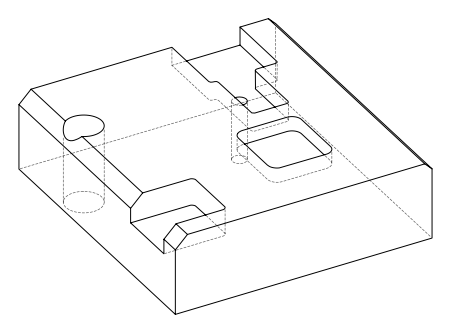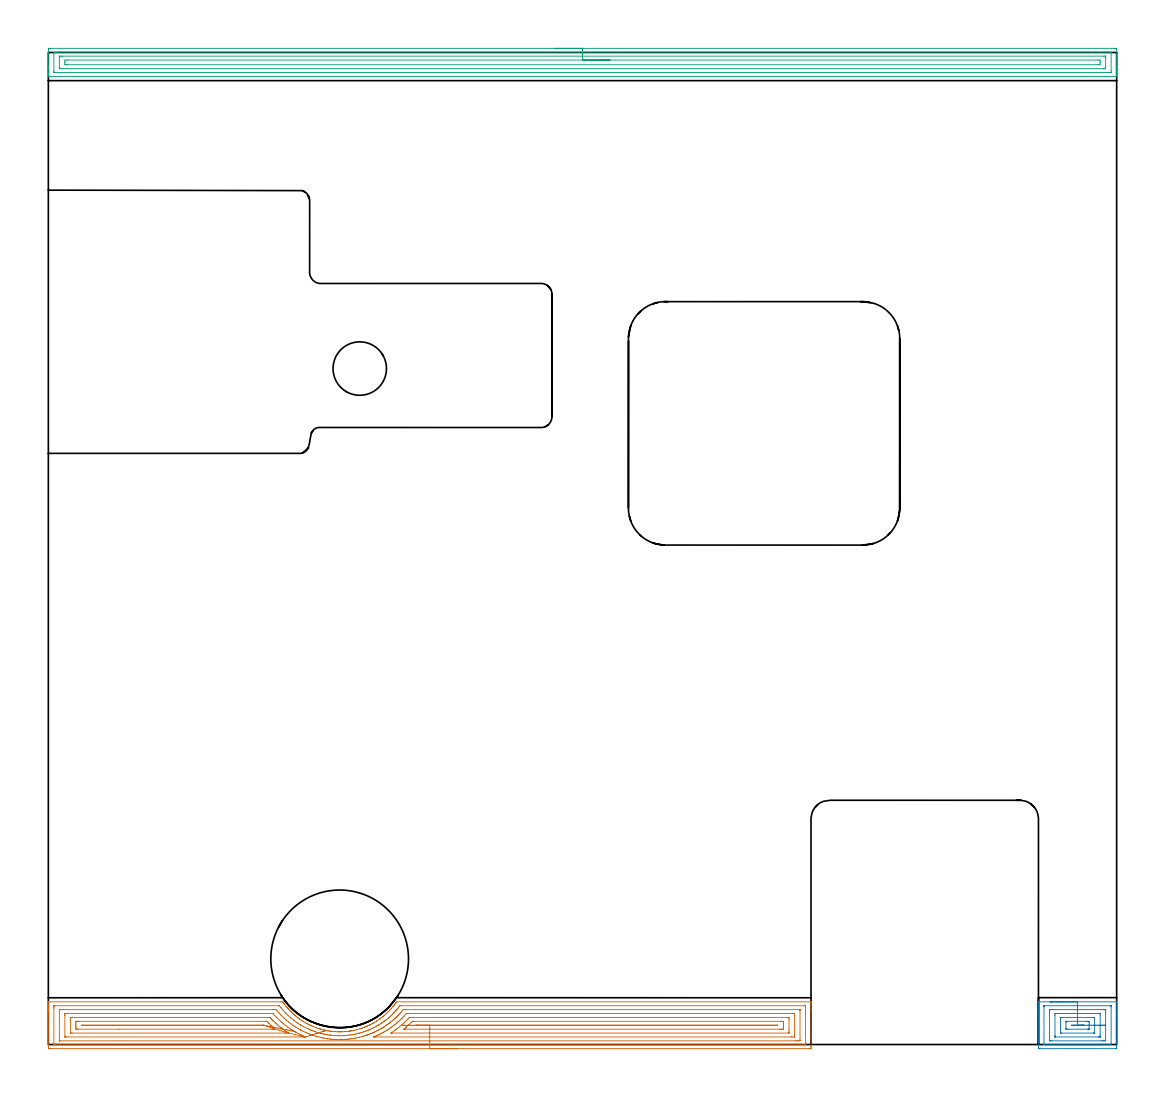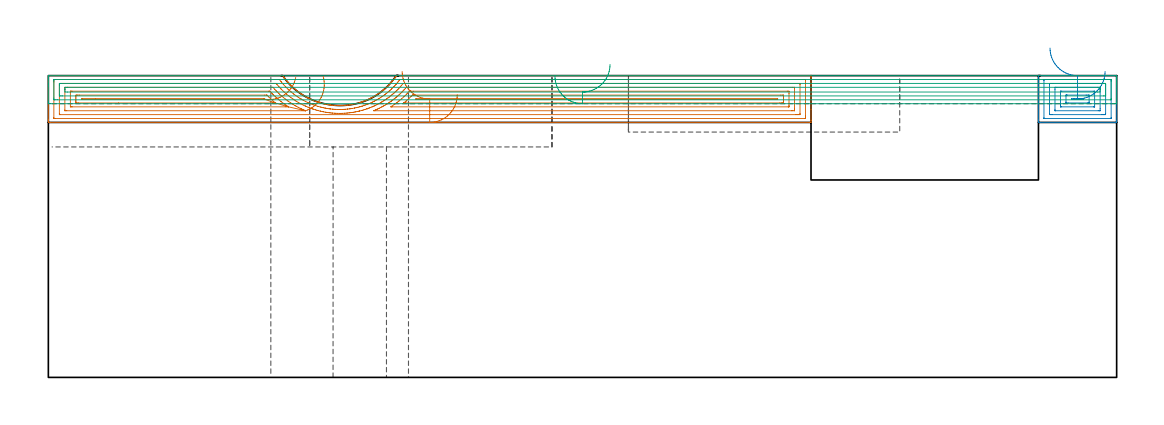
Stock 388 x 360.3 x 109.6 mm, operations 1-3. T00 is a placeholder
(PLAN: 11 operations, 8 tool changes, 197.2 min)
(1 AREA_MILL | FG_CHAMFER_SURFACE | UGT0205_001 | 14.81 min | 41095 mm3)
(2 AREA_MILL_1 | FG_CHAMFER_SURFACE_1 | UGT0205_001 | 1.76 min | 5181 mm3)
(3 AREA_MILL_2 | FG_CHAMFER_SURFACE_2 | UGT0205_001 | 12.64 min | 20188 mm3)
(4 MILL_OPEN_POCKET | POCKET_OPEN | NXT0201_008 | Follow Part, ap 1.5, ae 75% | 149.52 min | 354146 mm3)
(5 MILL_RECTANGULAR_POCKET | POCKET_RECTANGULAR_STRAIGHT | UGT0201_109 | Follow Part, ap 6.35, ae 75% | 3.8 min | 175286 mm3)
(6 MILL_RECTANGULAR_POCKET_1 | POCKET_RECTANGULAR_STRAIGHT_1 | UGT0201_021 | Follow Part, ap 12.5, ae 75% | 2.28 min | 206992 mm3)
(7 MILL_SLOT | SLOT_PARTIAL_RECTANGULAR | NXT0201_011 | Follow Part, ap 3, ae 75% | 11.12 min | 67782 mm3)
(8 INDEXABLE_INSERT_DRILL_THROUGH_HOLE_FROM_SOLID | STEP1HOLE | NXT0302_038 | 0.46 min | 213762 mm3)
(9 SPOT_DRILL | STEP1HOLE_1 | NXT0321_9005460120000 | 0.05 min | 162 mm3)
(10 DRILL_THROUGH_HOLE_INTO_CENTER | STEP1HOLE_1 | NXT0301_065 | 0.36 min | 5675 mm3)
(11 DRILL_TO_ENLARGE_THROUGH_HOLE | STEP1HOLE_1 | UGT0301_261 | 0.38 min | 18868 mm3)
(TOOL UGT0205_001 | Chamfer Mill 20 x 3 x 45 deg. | D20 FL50 Z2)
(TOOL NXT0201_008 | ENDMILL 6mm [2P460-0600-NA 1630] | D6 FL26 Z6)
(TOOL UGT0201_109 | End Mill 25.4 mm | D25.4 FL25 Z2)
(TOOL UGT0201_021 | End Mill 50 mm R6 | D50 R6 FL50 Z4)
(TOOL NXT0201_011 | ENDMILL 12mm [2P460-1200-NA 1630] | D12 FL38 Z6)
(TOOL NXT0302_038 | Index. Insert Drill 50mm [880-D5000L50-04] | D50 PA176 FL200 Z2)
(TOOL NXT0321_9005460120000 | NC Spot Drill, 142deg, 12mm, Carbide, Uncoated | D12 PA142 FL30 Z2)
(TOOL NXT0301_065 | Carbide Drill 9.4mm [860.1-0940-075A1-MM 2214] | D9.4 PA140 FL98 Z2)
(TOOL UGT0301_261 | Twist Drill 19.4 mm | D19.4 PA118 FL140 Z2)
(OP 1 AREA_MILL)
G17 G21 G94 G90
T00 M6
G54
G17 G0 G90 X148.5 Y-1.5 S1061 M3
G43 Z119.6 H0
Z102.6
G94 G1 X148.462 Z101.728 F250.
X148.348 Z100.863
X148.159 Z100.012
X147.897 Z99.18
X147.563 Z98.374
X147.16 Z97.6
X146.692 Z96.864
X146.16 Z96.172
X145.571 Z95.529
X144.928 Z94.94
X144.236 Z94.408
X143.5 Z93.94
X142.726 Z93.537
X141.92 Z93.203
X141.088 Z92.941
X140.236 Z92.752
X139.372 Z92.638
X138.5 Z92.6
X0.606
X0.087 Y-1.494 Z92.603
X0.008 Y-1.492 Z92.606
X0.004 Y-0.978 Z93.119
X0. Y-0.376 Z93.721
Y11.717 Z105.812
Y12.319 Z106.413
Y12.887 Z106.984
Y13.205 Z107.301
Y13.774 Z107.87
Y14.092 Z108.187
Y15.126 Z109.225
X0.007 Y15.473 Z109.564
X0.01 Y15.497 Z109.588
X0.16 Y15.5 Z109.6
X84.503
X85.157 Y15.498 Z109.587
X85.202 Y15.434 Z109.532
X85.211 Y15.421 Z109.52
X85.431 Y15.108 Z109.207
X85.527 Y14.978 Z109.074
X85.683 Y14.764 Z108.864
X85.693 Y14.75 Z108.85
X85.748 Y14.675 Z108.774
X85.856 Y14.535 Z108.632
X86.07 Y14.254 Z108.354
X86.323 Y13.931 Z108.029
X86.435 Y13.793 Z107.892
X86.557 Y13.649 Z107.748
X86.698 Y13.48 Z107.58
X86.808 Y13.35 Z107.449
X86.883 Y13.264 Z107.362
X86.934 Y13.205 Z107.302
X87.024 Y13.1 Z107.2
X87.188 Y12.911 Z107.01
X87.329 Y12.762 Z106.858
X87.677 Y12.392 Z106.492
X87.847 Y12.212 Z106.311
X88.02 Y12.029 Z106.128
X88.073 Y11.975 Z106.073
X88.106 Y11.94 Z106.038
X88.519 Y11.541 Z105.639
X88.998 Y11.091 Z105.191
X89.285 Y10.841 Z104.937
X89.412 Y10.73 Z104.827
X89.653 Y10.522 Z104.622
X89.89 Y10.32 Z104.419
X90.368 Y9.938 Z104.036
X90.581 Y9.771 Z103.871
X90.782 Y9.616 Z103.715
X91.099 Y9.383 Z103.481
X91.197 Y9.313 Z103.412
X91.385 Y9.178 Z103.276
X91.545 Y9.068 Z103.166
X91.674 Y8.979 Z103.076
X91.986 Y8.773 Z102.87
X92.395 Y8.501 Z102.599
X92.566 Y8.394 Z102.492
X93.458 Y7.865 Z101.965
X93.874 Y7.633 Z101.73
X93.899 Y7.619 Z101.716
X94.35 Y7.382 Z101.48
X94.525 Y7.295 Z101.395
X94.595 Y7.261 Z101.361
X94.767 Y7.179 Z101.275
X94.957 Y7.085 Z101.184
X95.131 Y7. Z101.098
X95.242 Y6.946 Z101.044
X95.694 Y6.737 Z100.834
X96.134 Y6.55 Z100.649
X97.026 Y6.202 Z100.298
X97.166 Y6.15 Z100.248
X97.268 Y6.114 Z100.211
X97.918 Y5.881 Z99.975
X97.99 Y5.855 Z99.952
X98.103 Y5.818 Z99.918
X98.124 Y5.811 Z99.911
X98.337 Y5.747 Z99.84
X98.399 Y5.727 Z99.821
X98.59 Y5.67 Z99.764
X98.783 Y5.613 Z99.707
X98.809 Y5.605 Z99.699
X99.716 Y5.362 Z99.461
X100.122 Y5.269 Z99.365
X100.3 Y5.227 Z99.325
X100.454 Y5.191 Z99.289
X100.568 Y5.165 Z99.262
X100.593 Y5.159 Z99.256
X101.513 Y4.973 Z99.07
X101.945 Y4.903 Z99.002
X102.353 Y4.845 Z98.942
X102.377 Y4.842 Z98.939
X102.627 Y4.812 Z98.911
X102.986 Y4.771 Z98.869
X103.269 Y4.74 Z98.834
X104.161 Y4.665 Z98.76
X105.053 Y4.616 Z98.714
X105.093 Y4.615 Z98.713
X105.499 Y4.607 Z98.702
X105.716 Z98.699
X105.923 Y4.606
X105.945
X106.391 Y4.611 Z98.708
X106.837 Y4.629 Z98.723
X107.729 Y4.686 Z98.78
X108.034 Y4.713 Z98.811
X108.601 Y4.768 Z98.863
X108.621 Y4.77 Z98.865
X108.809 Y4.793 Z98.891
X109.493 Y4.884 Z98.977
X109.513 Y4.886 Z98.98
X109.628 Y4.902 Z99.
X109.825 Y4.932 Z99.031
X110.086 Y4.972 Z99.071
X110.386 Y5.031 Z99.126
X110.405 Y5.034 Z99.13
X111.296 Y5.222 Z99.32
X112.02 Y5.399 Z99.497
X112.188 Y5.44 Z99.538
X113.108 Y5.7 Z99.798
X113.609 Y5.854 Z99.953
X113.916 Y5.959 Z100.058
X113.972 Y5.978 Z100.078
X114.864 Y6.313 Z100.408
X115.016 Y6.372 Z100.471
X115.107 Y6.409 Z100.508
X115.295 Y6.487 Z100.582
X115.592 Y6.606 Z100.704
X115.756 Y6.673 Z100.77
X115.906 Y6.737 Z100.835
X116.469 Y7. Z101.099
X116.633 Y7.078 Z101.174
X116.648 Y7.085 Z101.181
X117.111 Y7.316 Z101.416
X117.54 Y7.533 Z101.631
X117.702 Y7.619 Z101.716
X117.972 Y7.774 Z101.868
X118.174 Y7.886 Z101.985
X118.321 Y7.97 Z102.07
X118.432 Y8.033 Z102.132
X119.205 Y8.501 Z102.599
X119.324 Y8.578 Z102.676
X120.216 Y9.179 Z103.278
X120.371 Y9.29 Z103.39
X120.499 Y9.382 Z103.482
X120.88 Y9.669 Z103.769
X121.096 Y9.834 Z103.929
X121.108 Y9.843 Z103.938
X121.51 Y10.161 Z104.26
X121.621 Y10.25 Z104.347
X121.641 Y10.266 Z104.363
X121.999 Y10.563 Z104.662
X122.661 Y11.147 Z105.246
X122.891 Y11.359 Z105.457
X123.178 Y11.639 Z105.737
X123.578 Y12.029 Z106.127
X123.783 Y12.238 Z106.337
X124.071 Y12.547 Z106.647
X124.269 Y12.762 Z106.858
X124.369 Y12.868 Z106.966
X124.409 Y12.911 Z107.01
X124.675 Y13.212 Z107.312
X125.161 Y13.794 Z107.892
X125.294 Y13.961 Z108.058
X125.399 Y14.092 Z108.188
X125.559 Y14.289 Z108.389
X125.567 Y14.3 Z108.399
X125.852 Y14.675 Z108.775
X126.154 Y15.09 Z109.189
X126.242 Y15.214 Z109.313
X126.388 Y15.421 Z109.519
X126.443 Y15.497 Z109.597
X126.446 Y15.498 Z109.598
X126.451 Y15.5 Z109.6
X276.84
X276.99 Y15.497 Z109.588
X276.993 Y15.473 Z109.564
X277. Y15.126 Z109.225
Y14.728 Z108.827
Y14.092 Z108.187
Y12.887 Z106.984
Y12.319 Z106.413
Y3.153 Z97.25
Y-0.694 Z93.403
X276.997 Y-0.978 Z93.119
X276.992 Y-1.492 Z92.606
X276.913 Y-1.494 Z92.603
X276.394 Y-1.5 Z92.6
X138.5
Y-0.086 Z94.014
X2.391
X2.169 Y-0.084 Z94.016
X2.061 Y-0.081 Z94.019
X2.016 Y-0.079 Z94.021
X2.01 Y-0.047 Z94.053
X2.006 Y0.051 Z94.151
X2.001 Y0.296 Z94.396
X2. Y13.205 Z107.305
X2.002 Y13.592 Z107.692
X2.01 Y13.982 Z108.082
X2.013 Y14.079 Z108.179
X2.06 Y14.081 Z108.181
X2.17 Y14.084 Z108.184
X2.391 Y14.086 Z108.186
X83.61
X83.838 Y14.083 Z108.183
X83.892 Y14.081 Z108.181
X83.915 Y14.079 Z108.179
X84.503 Y13.336 Z107.436
X84.61 Y13.205 Z107.305
X85.111 Y12.601 Z106.701
X85.356 Y12.319 Z106.419
X85.395 Y12.274 Z106.374
X86.182 Y11.432 Z105.532
X86.288 Y11.321 Z105.421
X87.08 Y10.546 Z104.646
X87.18 Y10.451 Z104.551
X88.073 Y9.654 Z103.754
X88.114 Y9.618 Z103.718
X88.965 Y8.932 Z103.032
X89.172 Y8.773 Z102.873
X89.858 Y8.268 Z102.368
X90.408 Y7.886 Z101.986
X90.75 Y7.659 Z101.759
X91.404 Y7.238 Z101.338
X91.643 Y7.095 Z101.195
X91.68 Y7.073 Z101.173
X91.807 Y7. Z101.1
X92.535 Y6.586 Z100.686
X93.428 Y6.113 Z100.213
X94.32 Y5.689 Z99.789
X95.098 Y5.341 Z99.441
X95.213 Y5.294 Z99.394
X95.241 Y5.283 Z99.383
X95.383 Y5.227 Z99.327
X96.106 Y4.952 Z99.052
X96.551 Y4.785 Z98.885
X96.998 Y4.626 Z98.726
X97.121 Y4.585 Z98.685
X97.89 Y4.341 Z98.441
X98.783 Y4.103 Z98.203
X99.107 Y4.018 Z98.118
X99.676 Y3.885 Z97.985
X99.871 Y3.841 Z97.941
X100.434 Y3.72 Z97.82
X100.568 Y3.693 Z97.793
X100.678 Y3.672 Z97.772
X101.017 Y3.609 Z97.709
X101.418 Y3.538 Z97.638
X101.461 Y3.531 Z97.631
X101.986 Y3.454 Z97.554
X102.353 Y3.411 Z97.511
X102.402 Y3.405 Z97.505
X103.246 Y3.319 Z97.419
X103.396 Y3.305 Z97.405
X104.138 Y3.251 Z97.351
X104.356 Y3.237 Z97.337
X105.031 Y3.208 Z97.308
X105.286 Y3.2 Z97.3
X105.923 Y3.195 Z97.295
X106.181 Y3.198 Z97.298
X106.816 Y3.215 Z97.315
X107.047 Y3.225 Z97.325
X107.708 Y3.265 Z97.365
X107.886 Y3.278 Z97.378
X108.601 Y3.341 Z97.441
X108.704 Y3.352 Z97.452
X109.493 Y3.443 Z97.543
X109.579 Y3.454 Z97.554
X110.283 Y3.556 Z97.656
X110.386 Y3.572 Z97.672
X110.451 Y3.583 Z97.683
X111.146 Y3.716 Z97.816
X111.278 Y3.743 Z97.843
X111.771 Y3.852 Z97.952
X112.171 Y3.944 Z98.044
X112.492 Y4.022 Z98.122
X113.063 Y4.167 Z98.267
X113.201 Y4.204 Z98.304
X113.691 Y4.341 Z98.441
X113.922 Y4.408 Z98.508
X113.956 Y4.418 Z98.518
X114.568 Y4.619 Z98.719
X114.848 Y4.714 Z98.814
X115.227 Y4.851 Z98.951
X115.741 Y5.041 Z99.141
X115.876 Y5.093 Z99.193
X116.213 Y5.227 Z99.327
X116.562 Y5.369 Z99.469
X116.633 Y5.398 Z99.498
X116.934 Y5.526 Z99.626
X117.526 Y5.801 Z99.901
X117.738 Y5.903 Z100.003
X118.169 Y6.114 Z100.214
X118.368 Y6.213 Z100.313
X118.418 Y6.239 Z100.339
X118.918 Y6.504 Z100.604
X119.311 Y6.721 Z100.821
X119.49 Y6.822 Z100.922
X119.796 Y7. Z101.1
X120.05 Y7.152 Z101.252
X120.203 Y7.246 Z101.346
X120.598 Y7.494 Z101.594
X121.096 Y7.819 Z101.919
X121.137 Y7.846 Z101.946
X121.196 Y7.886 Z101.986
X121.662 Y8.211 Z102.311
X121.988 Y8.442 Z102.542
X122.179 Y8.584 Z102.684
X122.43 Y8.773 Z102.873
X122.683 Y8.969 Z103.069
X122.881 Y9.125 Z103.225
X123.177 Y9.366 Z103.466
X123.533 Y9.659 Z103.759
X123.662 Y9.77 Z103.87
X123.774 Y9.868 Z103.968
X124.132 Y10.19 Z104.29
X124.524 Y10.546 Z104.646
X124.597 Y10.614 Z104.714
X124.666 Y10.68 Z104.78
X125.045 Y11.056 Z105.156
X125.423 Y11.432 Z105.532
X125.49 Y11.501 Z105.601
X125.559 Y11.573 Z105.673
X125.917 Y11.963 Z106.063
X126.241 Y12.319 Z106.419
X126.339 Y12.43 Z106.53
X126.451 Y12.559 Z106.659
X126.745 Y12.913 Z107.013
X126.985 Y13.205 Z107.305
X127.145 Y13.403 Z107.503
X127.344 Y13.652 Z107.752
X127.538 Y13.899 Z107.999
X127.631 Y14.014 Z108.114
X127.688 Y14.079 Z108.179
X127.793 Y14.08 Z108.18
X128.236 Y14.086 Z108.186
X274.609
X274.831 Y14.083 Z108.183
X274.939 Y14.081 Z108.181
X274.984 Y14.079 Z108.179
X274.99 Y14.047 Z108.147
X274.994 Y13.949 Z108.049
X274.999 Y13.704 Z107.804
X275. Y0.795 Z94.895
X274.998 Y0.408 Z94.508
X274.99 Y0.018 Z94.118
X274.987 Y-0.079 Z94.021
X274.941 Y-0.081 Z94.019
X274.83 Y-0.084 Z94.016
X274.609 Y-0.086 Z94.014
X138.5
Y1.328 Z95.428
X4.176 Y1.329 Z95.429
X4.058 Y1.33 Z95.43
X4.017 Y1.332 Z95.432
X4.012 Y1.334 Z95.434
X4.008 Y1.347 Z95.447
X4.003 Y1.389 Z95.489
X4.001 Y1.506 Z95.606
X4. Y1.681 Z95.781
X4.001 Y12.319 Z106.419
X4.003 Y12.491 Z106.591
X4.01 Y12.662 Z106.762
X4.176 Y12.665 Z106.765
X4.715 Y12.67 Z106.77
X5.069 Y12.671 Z106.771
X5.606
X81.47
X81.825
X82.366 Y12.668 Z106.768
X82.718 Y12.664 Z106.764
X83.017 Y12.319 Z106.419
X83.61 Y11.631 Z105.731
X83.79 Y11.432 Z105.532
X84.503 Y10.663 Z104.763
X84.618 Y10.546 Z104.646
X85.395 Y9.778 Z103.878
X85.523 Y9.659 Z103.759
X86.288 Y8.973 Z103.073
X86.521 Y8.773 Z102.873
X87.18 Y8.23 Z102.33
X87.612 Y7.886 Z101.986
X88.073 Y7.542 Z101.642
X88.823 Y7. Z101.1
X88.965 Y6.901 Z101.001
X89.277 Y6.691 Z100.791
X89.858 Y6.323 Z100.423
X90.198 Y6.114 Z100.214
X90.75 Y5.791 Z99.891
X91.517 Y5.352 Z99.452
X91.643 Y5.286 Z99.386
X91.758 Y5.227 Z99.327
X92.535 Y4.839 Z98.939
X93.303 Y4.465 Z98.565
X93.428 Y4.409 Z98.509
X93.586 Y4.341 Z98.441
X94.32 Y4.034 Z98.134
X94.839 Y3.825 Z97.925
X95.213 Y3.685 Z97.785
X95.837 Y3.454 Z97.554
X96.106 Y3.359 Z97.459
X96.252 Y3.309 Z97.409
X96.998 Y3.081 Z97.181
X97.528 Y2.928 Z97.028
X97.891 Y2.831 Z96.931
X98.738 Y2.612 Z96.712
X98.783 Y2.601 Z96.701
X98.928 Y2.568 Z96.668
X99.676 Y2.406 Z96.506
X99.882 Y2.362 Z96.462
X100.568 Y2.231 Z96.331
X100.975 Y2.164 Z96.264
X101.461 Y2.093 Z96.193
X102.01 Y2.022 Z96.122
X102.353 Y1.983 Z96.083
X103.01 Y1.915 Z96.015
X103.246 Y1.895 Z95.995
X103.979 Y1.839 Z95.939
X104.138 Y1.83 Z95.93
X104.919 Y1.792 Z95.892
X105.031 Y1.789 Z95.889
X105.827 Y1.777 Z95.877
X105.923 Y1.778 Z95.878
X106.703 Y1.793 Z95.893
X106.816 Y1.797 Z95.897
X107.554 Y1.835 Z95.935
X107.708 Y1.845 Z95.945
X108.383 Y1.897 Z95.997
X108.601 Y1.917 Z96.017
X109.194 Y1.978 Z96.078
X109.493 Y2.013 Z96.113
X109.988 Y2.076 Z96.176
X110.386 Y2.132 Z96.232
X110.767 Y2.189 Z96.289
X111.278 Y2.279 Z96.379
X111.523 Y2.325 Z96.425
X112.171 Y2.455 Z96.555
X112.264 Y2.475 Z96.575
X112.677 Y2.568 Z96.668
X112.988 Y2.643 Z96.743
X113.063 Y2.662 Z96.762
X113.695 Y2.826 Z96.926
X113.956 Y2.897 Z96.997
X114.392 Y3.021 Z97.121
X114.848 Y3.156 Z97.256
X115.077 Y3.227 Z97.327
X115.741 Y3.441 Z97.541
X115.75 Y3.445 Z97.545
X115.776 Y3.454 Z97.554
X116.399 Y3.687 Z97.787
X116.633 Y3.777 Z97.877
X117.04 Y3.937 Z98.037
X117.526 Y4.131 Z98.231
X117.675 Y4.193 Z98.293
X118.023 Y4.341 Z98.441
X118.294 Y4.464 Z98.564
X118.418 Y4.522 Z98.622
X118.897 Y4.752 Z98.852
X119.311 Y4.954 Z99.054
X119.494 Y5.046 Z99.146
X119.85 Y5.227 Z99.327
X120.081 Y5.349 Z99.449
X120.203 Y5.415 Z99.515
X120.651 Y5.669 Z99.769
X121.096 Y5.925 Z100.025
X121.215 Y5.995 Z100.095
X121.411 Y6.114 Z100.214
X121.767 Y6.334 Z100.434
X121.988 Y6.474 Z100.574
X122.306 Y6.684 Z100.784
X122.779 Y7. Z101.1
X122.839 Y7.041 Z101.141
X122.881 Y7.07 Z101.17
X123.357 Y7.414 Z101.514
X123.774 Y7.718 Z101.818
X123.87 Y7.79 Z101.89
X123.995 Y7.886 Z101.986
X124.369 Y8.181 Z102.281
X124.666 Y8.418 Z102.518
X124.861 Y8.579 Z102.679
X125.09 Y8.773 Z102.873
X125.34 Y8.99 Z103.09
X125.559 Y9.182 Z103.282
X125.81 Y9.41 Z103.51
X126.081 Y9.659 Z103.759
X126.27 Y9.839 Z103.939
X126.451 Y10.013 Z104.113
X126.72 Y10.279 Z104.379
X126.985 Y10.546 Z104.646
X127.161 Y10.727 Z104.827
X127.344 Y10.92 Z105.02
X127.59 Y11.188 Z105.288
X127.812 Y11.432 Z105.532
X128.011 Y11.656 Z105.756
X128.236 Y11.916 Z106.016
X128.827 Y12.618 Z106.718
X128.868 Y12.664 Z106.764
X128.951 Y12.667 Z106.767
X129.129 Y12.669 Z106.769
X129.666 Y12.671 Z106.771
X130.021
X272.824
X272.942 Y12.67 Z106.77
X272.983 Y12.667 Z106.767
X272.988 Y12.666 Z106.766
X272.992 Y12.652 Z106.752
X272.997 Y12.611 Z106.711
X272.999 Y12.494 Z106.594
X273. Y12.319 Z106.419
X272.999 Y1.681 Z95.781
X272.997 Y1.509 Z95.609
X272.99 Y1.338 Z95.438
X272.824 Y1.335 Z95.435
X272.285 Y1.33 Z95.43
X271.931 Y1.329 Z95.429
X271.394 Y1.328 Z95.428
X138.5
Y2.743 Z96.843
X118.643
X118.418 Y2.744 Z96.844
X118.238 Y2.747 Z96.847
X118.187 Y2.749 Z96.849
X118.215 Y2.77 Z96.87
X118.236 Y2.782 Z96.882
X118.418 Y2.86 Z96.96
X118.838 Y3.038 Z97.138
X119.051 Y3.129 Z97.229
X119.311 Y3.245 Z97.345
X119.455 Y3.311 Z97.411
X119.761 Y3.454 Z97.554
X120.059 Y3.597 Z97.697
X120.203 Y3.668 Z97.768
X120.653 Y3.894 Z97.994
X121.096 Y4.12 Z98.22
X121.241 Y4.197 Z98.297
X121.507 Y4.341 Z98.441
X121.814 Y4.514 Z98.614
X121.988 Y4.614 Z98.714
X122.376 Y4.842 Z98.942
X122.881 Y5.142 Z99.242
X122.934 Y5.174 Z99.274
X123.018 Y5.227 Z99.327
X123.475 Y5.523 Z99.623
X123.774 Y5.718 Z99.818
X124.01 Y5.878 Z99.978
X124.355 Y6.114 Z100.214
X124.537 Y6.241 Z100.341
X124.666 Y6.333 Z100.433
X125.05 Y6.619 Z100.719
X125.559 Y6.999 Z101.099
X126.053 Y7.396 Z101.496
X126.451 Y7.717 Z101.817
X126.544 Y7.794 Z101.894
X126.651 Y7.886 Z101.986
X127.018 Y8.21 Z102.31
X127.344 Y8.499 Z102.599
X127.487 Y8.63 Z102.73
X127.641 Y8.773 Z102.873
X127.944 Y9.063 Z103.163
X128.236 Y9.345 Z103.445
X128.394 Y9.502 Z103.602
X128.549 Y9.659 Z103.759
X128.832 Y9.954 Z104.054
X129.129 Y10.265 Z104.365
X129.264 Y10.412 Z104.512
X129.386 Y10.546 Z104.646
X129.686 Y10.878 Z104.978
X130.021 Y11.25 Z105.35
X130.202 Y11.253 Z105.353
X130.914 Y11.257 Z105.357
X131.09
X270.323
X270.909 Y11.254 Z105.354
X270.976 Y11.251 Z105.351
X270.99 Y11.25 Z105.35
X270.993 Y11.23 Z105.33
X270.997 Y11.181 Z105.281
X270.999 Y10.982 Z105.082
X271. Y3.454 Z97.554
X270.998 Y3.03 Z97.13
X270.994 Y2.818 Z96.918
X270.99 Y2.766 Z96.866
X270.986 Y2.749 Z96.849
X270.964 Y2.748 Z96.848
X270.86 Y2.745 Z96.845
X270.146 Y2.743 Z96.843
X269.97
X138.5
Y4.157 Z98.257
X124.851
X124.666 Y4.158 Z98.258
X124.481 Y4.161 Z98.261
X124.381 Y4.163 Z98.263
X124.57 Y4.305 Z98.405
X124.619 Y4.341 Z98.441
X125.559 Y4.968 Z99.068
X125.712 Y5.074 Z99.174
X125.93 Y5.227 Z99.327
X126.232 Y5.445 Z99.545
X126.451 Y5.605 Z99.705
X126.742 Y5.825 Z99.925
X127.12 Y6.114 Z100.214
X127.245 Y6.211 Z100.311
X127.344 Y6.289 Z100.389
X128.225 Y7.011 Z101.111
X129.165 Y7.85 Z101.95
X129.203 Y7.886 Z101.986
X129.618 Y8.287 Z102.387
X130.021 Y8.678 Z102.778
X130.069 Y8.726 Z102.826
X130.115 Y8.773 Z102.873
X130.505 Y9.179 Z103.279
X130.961 Y9.659 Z103.759
X131.121 Y9.824 Z103.924
X131.437 Y9.836 Z103.936
X131.623 Y9.841 Z103.941
X131.806 Y9.843 Z103.943
X132.514
X268.361
X268.546 Y9.841 Z103.941
X268.915 Y9.836 Z103.936
X268.991 Y9.831 Z103.931
X268.994 Y9.805 Z103.905
X268.998 Y9.75 Z103.85
X268.999 Y9.659 Z103.759
X269. Y9.025 Z103.125
Y5.479 Z99.579
Y4.593 Z98.693
X268.997 Y4.341 Z98.441
X268.993 Y4.183 Z98.283
X268.991 Y4.168 Z98.268
X268.952 Y4.164 Z98.264
X268.854 Y4.159 Z98.259
X268.731 Y4.157 Z98.257
X138.5
Y5.571 Z99.671
X129.674 Y5.572 Z99.672
X129.143 Y5.575 Z99.675
X129.129 Y5.577 Z99.677
X129.128 Y5.578 Z99.678
X129.129 Y5.58 Z99.68
X129.42 Y5.824 Z99.924
X129.766 Y6.114 Z100.214
X129.903 Y6.231 Z100.331
X130.021 Y6.335 Z100.435
X130.76 Y7. Z101.1
X130.84 Y7.073 Z101.173
X130.914 Y7.143 Z101.243
X131.742 Y7.95 Z102.05
X131.806 Y8.014 Z102.114
X132.188 Y8.394 Z102.494
X132.225 Y8.422 Z102.522
X132.289 Y8.424 Z102.524
X132.426 Y8.427 Z102.527
X132.699 Y8.428 Z102.528
X133.045 Y8.429 Z102.529
X266.031 Y8.428 Z102.528
X266.576 Y8.425 Z102.525
X266.93 Y8.422 Z102.522
X266.99 Y8.414 Z102.514
X266.996 Y8.356 Z102.456
X266.999 Y7.886 Z101.986
X267. Y7.465 Z101.565
Y7. Z101.1
Y6.579 Z100.679
X266.996 Y6.114 Z100.214
X266.991 Y5.701 Z99.801
X266.976 Y5.578 Z99.678
X266.849 Y5.576 Z99.676
X266.576 Y5.573 Z99.673
X266.229 Y5.571 Z99.671
X265.683
X138.5
Y6.985 Z101.085
X133.606
X133.591 Y6.986 Z101.086
X133.404 Y7. Z101.1
X133.577 Y7.014 Z101.114
X133.591 Y7.015 Z101.115
X264.791 Y7.014 Z101.114
X264.906 Y7. Z101.1
X264.805 Y6.986 Z101.086
X138.5 Y6.985 Z101.085
X137.628 Z101.123
X136.764 Z101.237
X135.912 Z101.426
X135.08 Z101.688
X134.274 Z102.022
X133.5 Z102.425
X132.764 Z102.894
X132.072 Z103.425
X131.429 Z104.014
X130.84 Z104.657
X130.308 Z105.35
X129.84 Z106.085
X129.437 Z106.859
X129.103 Z107.665
X128.841 Z108.497
X128.652 Z109.349
X128.538 Z110.214
X128.5 Z111.085
G0 X99.81 Y4.765 Z109.31
G1 X100.015 Y4.83 Z108.464
X100.149 Y4.872 Z107.603
X100.211 Y4.892 Z106.733
X100.201 Y4.889 Z105.861
X100.118 Y4.862 Z104.993
X99.963 Y4.813 Z104.136
X99.737 Y4.742 Z103.296
X99.443 Y4.649 Z102.48
X99.082 Y4.535 Z101.694
X98.657 Y4.401 Z100.944
X98.171 Y4.247 Z100.236
X97.628 Y4.076 Z99.575
X97.033 Y3.887 Z98.966
X96.389 Y3.684 Z98.414
X95.701 Y3.467 Z97.922
X94.976 Y3.237 Z97.496
X94.217 Y2.997 Z97.137
X93.432 Y2.749 Z96.849
X93.428 Y2.748 Z96.848
X93.25 Y2.744 Z96.844
X92.979 Y2.743 Z96.843
X92.535
X6.678
X6.091 Y2.746 Z96.846
X6.024 Y2.749 Z96.849
X6.01 Y2.75 Z96.85
X6.007 Y2.77 Z96.87
X6.003 Y2.819 Z96.919
X6.001 Y3.018 Z97.118
X6. Y10.546 Z104.646
X6.002 Y10.97 Z105.07
X6.006 Y11.182 Z105.282
X6.01 Y11.234 Z105.334
X6.014 Y11.251 Z105.351
X6.036 Y11.252 Z105.352
X6.14 Y11.255 Z105.355
X6.854 Y11.257 Z105.357
X7.03
X81.109
X81.467 Y11.255 Z105.355
X81.556 Y11.252 Z105.352
X81.574 Y11.251 Z105.351
X81.6 Y11.233 Z105.333
X82.224 Y10.546 Z104.646
X82.718 Y10.012 Z104.112
X83.061 Y9.659 Z103.759
X83.61 Y9.114 Z103.214
X83.969 Y8.773 Z102.873
X84.503 Y8.29 Z102.39
X84.962 Y7.886 Z101.986
X85.395 Y7.527 Z101.627
X86.049 Y7. Z101.1
X86.288 Y6.816 Z100.916
X87.016 Y6.277 Z100.377
X87.18 Y6.16 Z100.26
X87.248 Y6.114 Z100.214
X88.073 Y5.563 Z99.663
X88.594 Y5.227 Z99.327
X88.965 Y4.999 Z99.099
X89.538 Y4.658 Z98.758
X89.858 Y4.479 Z98.579
X90.11 Y4.341 Z98.441
X90.75 Y4.005 Z98.105
X91.454 Y3.642 Z97.742
X91.643 Y3.551 Z97.651
X91.849 Y3.454 Z97.554
X92.535 Y3.144 Z97.244
X93.095 Y2.899 Z96.999
X93.406 Y2.766 Z96.866
X93.428 Y2.756 Z96.856
X93.432 Y2.749 Z96.849
X87.202 Y4.163 Z98.263
X86.288 Y4.157 Z98.257
X8.639
X8.454 Y4.159 Z98.259
X8.085 Y4.164 Z98.264
X8.009 Y4.169 Z98.269
X8.006 Y4.195 Z98.295
X8.003 Y4.25 Z98.35
X8.001 Y4.341 Z98.441
X8. Y9.407 Z103.507
X8.003 Y9.659 Z103.759
X8.008 Y9.817 Z103.917
X8.009 Y9.832 Z103.932
X8.049 Y9.836 Z103.936
X8.146 Y9.84 Z103.94
X8.269 Y9.842 Z103.942
X8.454 Y9.843 Z103.943
X8.639
X80.04
X80.225 Y9.842 Z103.942
X80.348 Y9.839 Z103.939
X80.445 Y9.836 Z103.936
X80.479 Y9.827 Z103.927
X80.498 Y9.81 Z103.91
X80.643 Y9.659 Z103.759
X80.933 Y9.353 Z103.453
X81.218 Y9.056 Z103.156
X81.495 Y8.773 Z102.873
X81.825 Y8.446 Z102.546
X82.411 Y7.886 Z101.986
X82.718 Y7.606 Z101.706
X83.403 Y7. Z101.1
X83.61 Y6.823 Z100.923
X84.478 Y6.114 Z100.214
X84.503 Y6.093 Z100.193
X84.602 Y6.015 Z100.115
X85.395 Y5.432 Z99.532
X85.682 Y5.227 Z99.327
X86.288 Y4.811 Z98.911
X86.985 Y4.341 Z98.441
X87.18 Y4.208 Z98.308
X87.202 Y4.163 Z98.263
X82.364 Y5.578 Z99.678
X81.825 Y5.574 Z99.674
X81.478 Y5.572 Z99.672
X25.474 Y5.571 Z99.671
X10.97 Y5.572 Z99.672
X10.424 Y5.575 Z99.675
X10.071 Y5.578 Z99.678
X10.01 Y5.586 Z99.686
X10.004 Y5.644 Z99.744
X10.001 Y6.114 Z100.214
X10. Y6.535 Z100.635
Y7. Z101.1
Y7.421 Z101.521
X10.004 Y7.886 Z101.986
X10.009 Y8.299 Z102.399
X10.024 Y8.422 Z102.522
X10.151 Y8.424 Z102.524
X10.424 Y8.427 Z102.527
X10.771 Y8.428 Z102.528
X11.317 Y8.429 Z102.529
X78.602 Y8.428 Z102.528
X79.148 Y8.426 Z102.526
X79.329 Y8.424 Z102.524
X79.391 Y8.422 Z102.522
X79.439 Y8.376 Z102.476
X79.54 Y8.277 Z102.377
X79.928 Y7.886 Z101.986
X80.04 Y7.775 Z101.875
X80.846 Y7. Z101.1
X80.933 Y6.919 Z101.019
X81.825 Y6.12 Z100.22
X81.832 Y6.114 Z100.214
X82.364 Y5.578 Z99.678
X78.317 Y7. Z101.1
X78.268 Y6.987 Z101.087
X78.255 Y6.986 Z101.086
X12.224
X12.209
X12.094 Y7. Z101.1
X12.195 Y7.014 Z101.114
X17.103 Y7.015 Z101.115
X78.241 Y7.014 Z101.114
X78.255 Y7.013 Z101.113
X78.317 Y7. Z101.1
X79.162 Y6.828 Z100.967
X80.015 Y6.654 Z100.909
X80.87 Y6.48 Z100.927
X81.719 Y6.306 Z101.021
X82.558 Y6.135 Z101.191
X83.379 Y5.968 Z101.434
X84.176 Y5.806 Z101.75
X84.943 Y5.649 Z102.135
X85.674 Y5.5 Z102.587
X86.364 Y5.36 Z103.102
X87.007 Y5.228 Z103.677
X87.598 Y5.108 Z104.307
X88.134 Y4.999 Z104.987
X88.609 Y4.902 Z105.712
X89.021 Y4.818 Z106.476
X89.366 Y4.747 Z107.274
X89.641 Y4.691 Z108.1
X89.845 Y4.65 Z108.947
G0 Z119.6
M5
M2
(OP 2 AREA_MILL_1)
G17 G21 G94 G90
T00 M6
G54
G17 G0 G90 X363.8 Y15.5 S1061 M3
G43 Z119.6 H0
G94 G1 X363.838 Z118.728 F250.
X363.952 Z117.863
X364.141 Z117.012
X364.403 Z116.18
X364.737 Z115.374
X365.14 Z114.6
X365.608 Z113.864
X366.14 Z113.172
X366.729 Z112.529
X367.372 Z111.939
X368.064 Z111.408
X368.8 Z110.94
X369.574 Z110.537
X370.38 Z110.203
X371.212 Z109.941
X372.064 Z109.752
X372.928 Z109.638
X373.8 Z109.6
X387.95
X387.992 Y15.495 Z109.591
X387.994 Y15.492 Z109.587
X388. Y15.382 Z109.48
Y11.332 Z105.431
Y10.546 Z104.639
X387.999 Y-0.978 Z93.117
X387.997 Y-1.469 Z92.627
X387.993 Y-1.491 Z92.605
X387.508 Y-1.5 Z92.6
X360.092 Y-1.499 Z92.601
X359.607 Y-1.491 Z92.605
X359.603 Y-1.469 Z92.627
X359.601 Y-0.978 Z93.117
X359.6 Y-0.485 Z93.611
Y10.546 Z104.639
Y11.332 Z105.431
Y11.432 Z105.531
Y15.382 Z109.481
X359.606 Y15.492 Z109.587
X359.608 Y15.495 Z109.591
X359.65 Y15.5 Z109.6
X373.8
Y14.086 Z108.186
X385.745
X385.954 Y14.079 Z108.179
X385.991 Y14.072 Z108.172
X385.996 Y14.044 Z108.144
X385.999 Y14.013 Z108.113
X386. Y13.981 Z108.081
Y13.83 Z107.93
Y0.271 Z94.371
X385.998 Y0.097 Z94.197
X385.994 Y-0.042 Z94.058
X385.99 Y-0.081 Z94.019
X385.984 Y-0.082 Z94.018
X385.958 Y-0.084 Z94.016
X385.739 Y-0.086 Z94.014
X361.855
X361.646 Y-0.079 Z94.021
X361.609 Y-0.072 Z94.028
X361.604 Y-0.044 Z94.056
X361.601 Y-0.013 Z94.087
X361.6 Y0.019 Z94.119
Y0.17 Z94.27
Y13.729 Z107.829
X361.602 Y13.903 Z108.003
X361.606 Y14.042 Z108.142
X361.61 Y14.08 Z108.18
X361.616 Y14.082 Z108.182
X361.642 Y14.084 Z108.184
X361.861 Y14.086 Z108.186
X373.8
Y12.671 Z106.771
X383.086
X383.621 Y12.669 Z106.769
X383.97 Y12.664 Z106.764
X383.998 Y12.319 Z106.419
X383.999 Y12.289 Z106.389
Y1.653 Z95.753
X383.97 Y1.335 Z95.435
X383.436 Y1.33 Z95.43
X383.086 Y1.329 Z95.429
X382.553 Y1.328 Z95.428
X364.514 Y1.329 Z95.429
X363.979 Y1.331 Z95.431
X363.63 Y1.335 Z95.435
X363.602 Y1.681 Z95.781
X363.601 Y1.71 Z95.81
Y12.347 Z106.447
X363.63 Y12.664 Z106.764
X364.164 Y12.67 Z106.77
X364.514 Y12.671 Z106.771
X365.047
X373.8
Y11.257 Z105.357
X381.885
X381.95 Y11.256 Z105.356
X381.982 Y11.253 Z105.353
X381.99 Y11.251 Z105.351
X381.992 Y11.241 Z105.341
X381.999 Y10.748 Z104.848
Y3.454 Z97.554
X381.995 Y2.774 Z96.874
X381.99 Y2.752 Z96.852
X381.98 Y2.749 Z96.849
X381.938 Y2.746 Z96.846
X381.849 Y2.744 Z96.844
X381.672 Y2.743 Z96.843
X381.317
X365.715
X365.65 Y2.744 Z96.844
X365.618 Y2.747 Z96.847
X365.61 Y2.749 Z96.849
X365.608 Y2.758 Z96.858
X365.601 Y3.251 Z97.351
Y10.546 Z104.646
X365.605 Y11.226 Z105.326
X365.61 Y11.247 Z105.347
X365.62 Y11.25 Z105.35
X365.662 Y11.254 Z105.354
X365.751 Y11.256 Z105.356
X365.928 Y11.257 Z105.357
X366.283
X373.8
Y9.843 Z103.943
X379.732 Y9.842 Z103.942
X379.854 Y9.84 Z103.94
X379.95 Y9.836 Z103.936
X379.991 Y9.831 Z103.931
X379.993 Y9.81 Z103.91
X379.997 Y9.659 Z103.759
X380. Y9.207 Z103.307
X379.999 Y4.341 Z98.441
X379.998 Y4.227 Z98.327
X379.993 Y4.172 Z98.272
X379.991 Y4.164 Z98.264
X379.967 Y4.161 Z98.261
X379.915 Y4.158 Z98.258
X379.732 Y4.157 Z98.257
X379.548
X367.868 Y4.158 Z98.258
X367.746 Y4.16 Z98.26
X367.65 Y4.164 Z98.264
X367.609 Y4.169 Z98.269
X367.607 Y4.19 Z98.29
X367.603 Y4.341 Z98.441
X367.6 Y4.793 Z98.893
X367.601 Y9.659 Z103.759
X367.602 Y9.772 Z103.872
X367.607 Y9.828 Z103.928
X367.61 Y9.836 Z103.936
X367.634 Y9.839 Z103.939
X367.685 Y9.842 Z103.942
X367.869 Y9.843 Z103.943
X368.052
X373.8
Y8.429 Z102.529
X376.895
X377.239
X377.78 Y8.427 Z102.527
X377.959 Y8.424 Z102.524
X377.982 Y8.423 Z102.523
X377.99 Y8.372 Z102.472
X377.996 Y8.254 Z102.354
X377.999 Y8.107 Z102.207
X378. Y5.893 Z99.993
X377.998 Y5.672 Z99.772
X377.994 Y5.609 Z99.709
X377.99 Y5.577 Z99.677
X377.981 Y5.575 Z99.675
X377.915 Y5.573 Z99.673
X377.78 Y5.571 Z99.671
X377.436
X370.361
X369.82 Y5.573 Z99.673
X369.641 Y5.576 Z99.676
X369.618 Y5.577 Z99.677
X369.61 Y5.628 Z99.728
X369.604 Y5.746 Z99.846
X369.601 Y5.893 Z99.993
X369.6 Y8.107 Z102.207
X369.602 Y8.328 Z102.428
X369.606 Y8.391 Z102.491
X369.61 Y8.423 Z102.523
X369.619 Y8.425 Z102.525
X369.685 Y8.427 Z102.527
X369.82 Y8.428 Z102.528
X370.164 Y8.429 Z102.529
X373.8
Y7.015 Z101.115
X375.996
X375.998 Y7.014 Z101.114
X375.999 Y7.011 Z101.111
X375.99 Y7. Z101.1
X375.141 Y6.985 Z101.085
X375.127
X371.603 Y6.986 Z101.086
X371.601 Y6.988 Z101.088
X371.61 Y7. Z101.1
X372.459 Y7.014 Z101.114
X372.473 Y7.015 Z101.115
X373.343
X373.8
X374.671 Z101.153
X375.536 Z101.266
X376.388 Y7.014 Z101.455
X377.22 Z101.718
X378.026 Z102.051
X378.8 Z102.454
X379.536 Z102.923
X380.228 Z103.454
X380.871 Z104.043
X381.46 Z104.686
X381.992 Z105.379
X382.46 Z106.114
X382.863 Z106.888
X383.197 Z107.694
X383.459 Z108.526
X383.648 Z109.378
X383.762 Z110.243
X383.8 Z111.114
G0 Z119.6
M5
M2
(OP 3 AREA_MILL_2)
G17 G21 G94 G90
T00 M6
G54
G17 G0 G90 X184. Y361.8 S1061 M3
G43 Z119.6 H0
Z109.4
G94 G1 X184.038 Z108.528 F250.
X184.152 Z107.664
X184.341 Z106.812
X184.603 Z105.98
X184.937 Z105.174
X185.34 Z104.4
X185.808 Z103.664
X186.34 Z102.972
X186.929 Z102.329
X187.572 Z101.74
X188.264 Z101.208
X189. Z100.74
X189.774 Z100.337
X190.58 Z100.003
X191.412 Z99.741
X192.264 Z99.552
X193.128 Z99.438
X194. Z99.4
X387.384
X387.651 Y361.797 Z99.402
X387.99 Y361.792 Z99.406
X388. Y361.448 Z99.749
Y354.912 Z106.283
Y354.357 Z106.84
Y354.018 Z107.179
Y353.463 Z107.733
Y353.123 Z108.072
Y352.444 Z108.755
Y352.078 Z109.122
X387.993 Y351.667 Z109.525
X387.99 Y351.603 Z109.588
X387.83 Y351.6 Z109.6
X0.169
X0.01 Y351.603 Z109.588
X0.006 Y351.667 Z109.525
X0. Y352.078 Z109.121
Y352.444 Z108.756
Y353.123 Z108.072
Y354.357 Z106.84
Y354.912 Z106.283
Y355.529 Z105.667
X0.001 Y361.171 Z100.027
X0.004 Y361.784 Z99.413
X0.007 Y361.792 Z99.406
X0.616 Y361.8 Z99.4
X194.
Y360.386 Z100.814
X385.706 Y360.385 Z100.815
X385.924 Y360.381 Z100.819
X385.981 Y360.379 Z100.821
X385.99 Y360.367 Z100.833
X385.995 Y360.334 Z100.866
X385.998 Y360.277 Z100.923
X386. Y359.874 Z101.326
X385.999 Y353.615 Z107.585
X385.993 Y353.123 Z108.077
X385.99 Y353.029 Z108.171
X385.815 Y353.02 Z108.18
X385.705 Y353.016 Z108.184
X385.597 Y353.015 Z108.185
X384.813 Y353.014 Z108.186
X2.294 Y353.015 Z108.185
X2.076 Y353.019 Z108.181
X2.019 Y353.021 Z108.179
X2.01 Y353.033 Z108.167
X2.005 Y353.066 Z108.134
X2.002 Y353.123 Z108.077
X2. Y353.526 Z107.674
X2.001 Y359.785 Z101.415
X2.007 Y360.277 Z100.923
X2.01 Y360.371 Z100.829
X2.185 Y360.38 Z100.82
X2.295 Y360.384 Z100.816
X2.403 Y360.385 Z100.815
X3.187 Y360.386 Z100.814
X194.
Y358.972 Z102.228
X383.328 Y358.971 Z102.229
X383.811 Y358.969 Z102.231
X383.971 Y358.967 Z102.233
X383.99 Y358.965 Z102.235
X383.994 Y358.905 Z102.295
X383.998 Y358.804 Z102.396
X384. Y358.678 Z102.522
Y358.488 Z102.712
X383.998 Y354.724 Z106.476
X383.99 Y354.533 Z106.667
X383.982 Y354.435 Z106.765
X383.931 Y354.433 Z106.767
X383.811 Y354.43 Z106.77
X383.4 Y354.429 Z106.771
X382.918 Y354.428 Z106.772
X4.672 Y354.429 Z106.771
X4.189 Y354.431 Z106.769
X4.029 Y354.433 Z106.767
X4.01 Y354.435 Z106.765
X4.006 Y354.495 Z106.705
X4.002 Y354.596 Z106.604
X4. Y355.101 Z106.099
X4.002 Y358.676 Z102.524
X4.01 Y358.867 Z102.333
X4.018 Y358.965 Z102.235
X4.069 Y358.967 Z102.233
X4.189 Y358.97 Z102.23
X4.6 Y358.971 Z102.229
X5.082 Y358.972 Z102.228
X194.
Y357.557 Z103.643
X381.168
X381.979 Y357.55 Z103.65
X382. Y356.724 Z104.476
Y356.7 Z104.5
X381.981 Y355.85 Z105.35
X381.131 Y355.843 Z105.357
X6.832
X6.021 Y355.85 Z105.35
X6. Y356.676 Z104.524
Y356.7 Z104.5
X6.019 Y357.55 Z103.65
X6.869 Y357.557 Z103.643
X194.
X194.872 Z103.681
X195.736 Z103.795
X196.588 Z103.983
X197.42 Z104.246
X198.226 Z104.58
X199. Z104.982
X199.736 Z105.451
X200.428 Z105.982
X201.071 Z106.572
X201.66 Z107.215
X202.192 Z107.907
X202.66 Z108.643
X203.063 Z109.416
X203.397 Z110.222
X203.659 Z111.054
X203.848 Z111.906
X203.962 Z112.771
X204. Z113.643
G0 Z119.6
M5
M2
